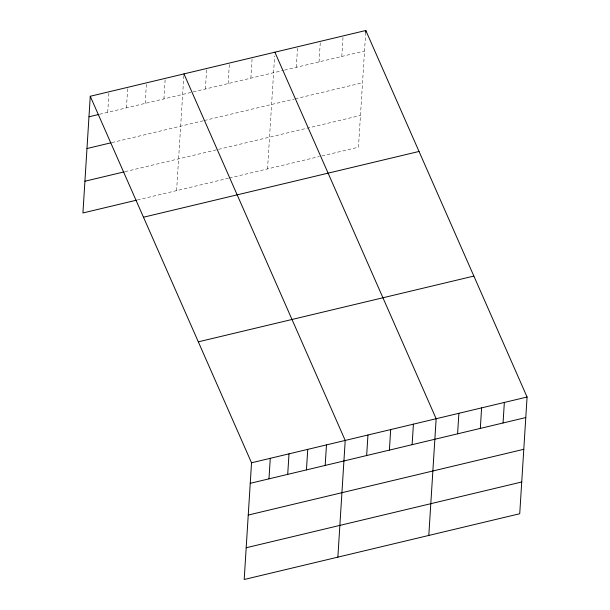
<?xml version="1.0" encoding="UTF-8"?>
<svg xmlns="http://www.w3.org/2000/svg" width="610" height="610" viewBox="0 0 610 610"><rect width="100%" height="100%" fill="white"/><g stroke="black" fill="none" stroke-linecap="round" stroke-linejoin="round"><path stroke-width="0.46" stroke-dasharray="3.05 2.29" d="M107.711 112.316L108.999 91.79M126.445 107.848L127.742 87.321M145.188 103.372L146.476 82.846M163.922 98.904L165.211 78.377M176.61 190.617L183.892 74.839M205.395 89.007L206.683 68.48M228.125 83.578L229.413 63.051M250.855 78.156L252.151 57.63M267.538 168.909L274.645 55.937M296.323 67.306L297.611 46.779M319.053 61.877L320.349 41.35M341.791 56.456L343.079 35.929M365.695 32.368L358.466 147.208L320.281 156.328M99.682 114.238L283.589 70.341M284.504 70.127L364.521 51.026M111.958 142.572L203.397 120.749M204.304 120.528L294.325 99.041M295.232 98.828L362.523 82.769M125.073 171.654L360.464 115.465M137.349 199.981L228.437 178.242M229.345 178.028L319.365 156.541"/><path stroke-width="0.91" d="M90.265 96.266L251.533 462.792L244.191 579.5L519.735 513.734L527.078 397.026L365.809 30.5L90.265 96.266L82.922 212.974L136.457 200.194M268.979 478.842L270.268 458.316M287.714 474.374L289.003 453.848M306.449 469.898L307.745 449.372M325.191 465.43L326.48 444.904M365.695 32.368L365.809 30.5M337.871 557.143L345.214 440.428L183.953 73.901M366.656 455.533L367.952 435.006M389.393 450.104L390.682 429.577M412.124 444.682L413.412 424.156M428.807 535.435L436.15 418.727L274.881 52.201M457.591 433.832L458.88 413.305M480.322 428.403L481.61 407.876M503.052 422.974L504.348 402.455M88.976 116.792L98.789 114.451M86.978 148.535L111.066 142.778M84.92 181.231L124.181 171.868M143.48 217.221L419.032 151.455M198.311 341.836L473.863 276.071M251.533 462.792L527.078 397.026M250.237 483.318L525.789 417.553M248.239 515.053L523.792 449.296M246.188 547.757L521.733 481.991"/></g></svg>
